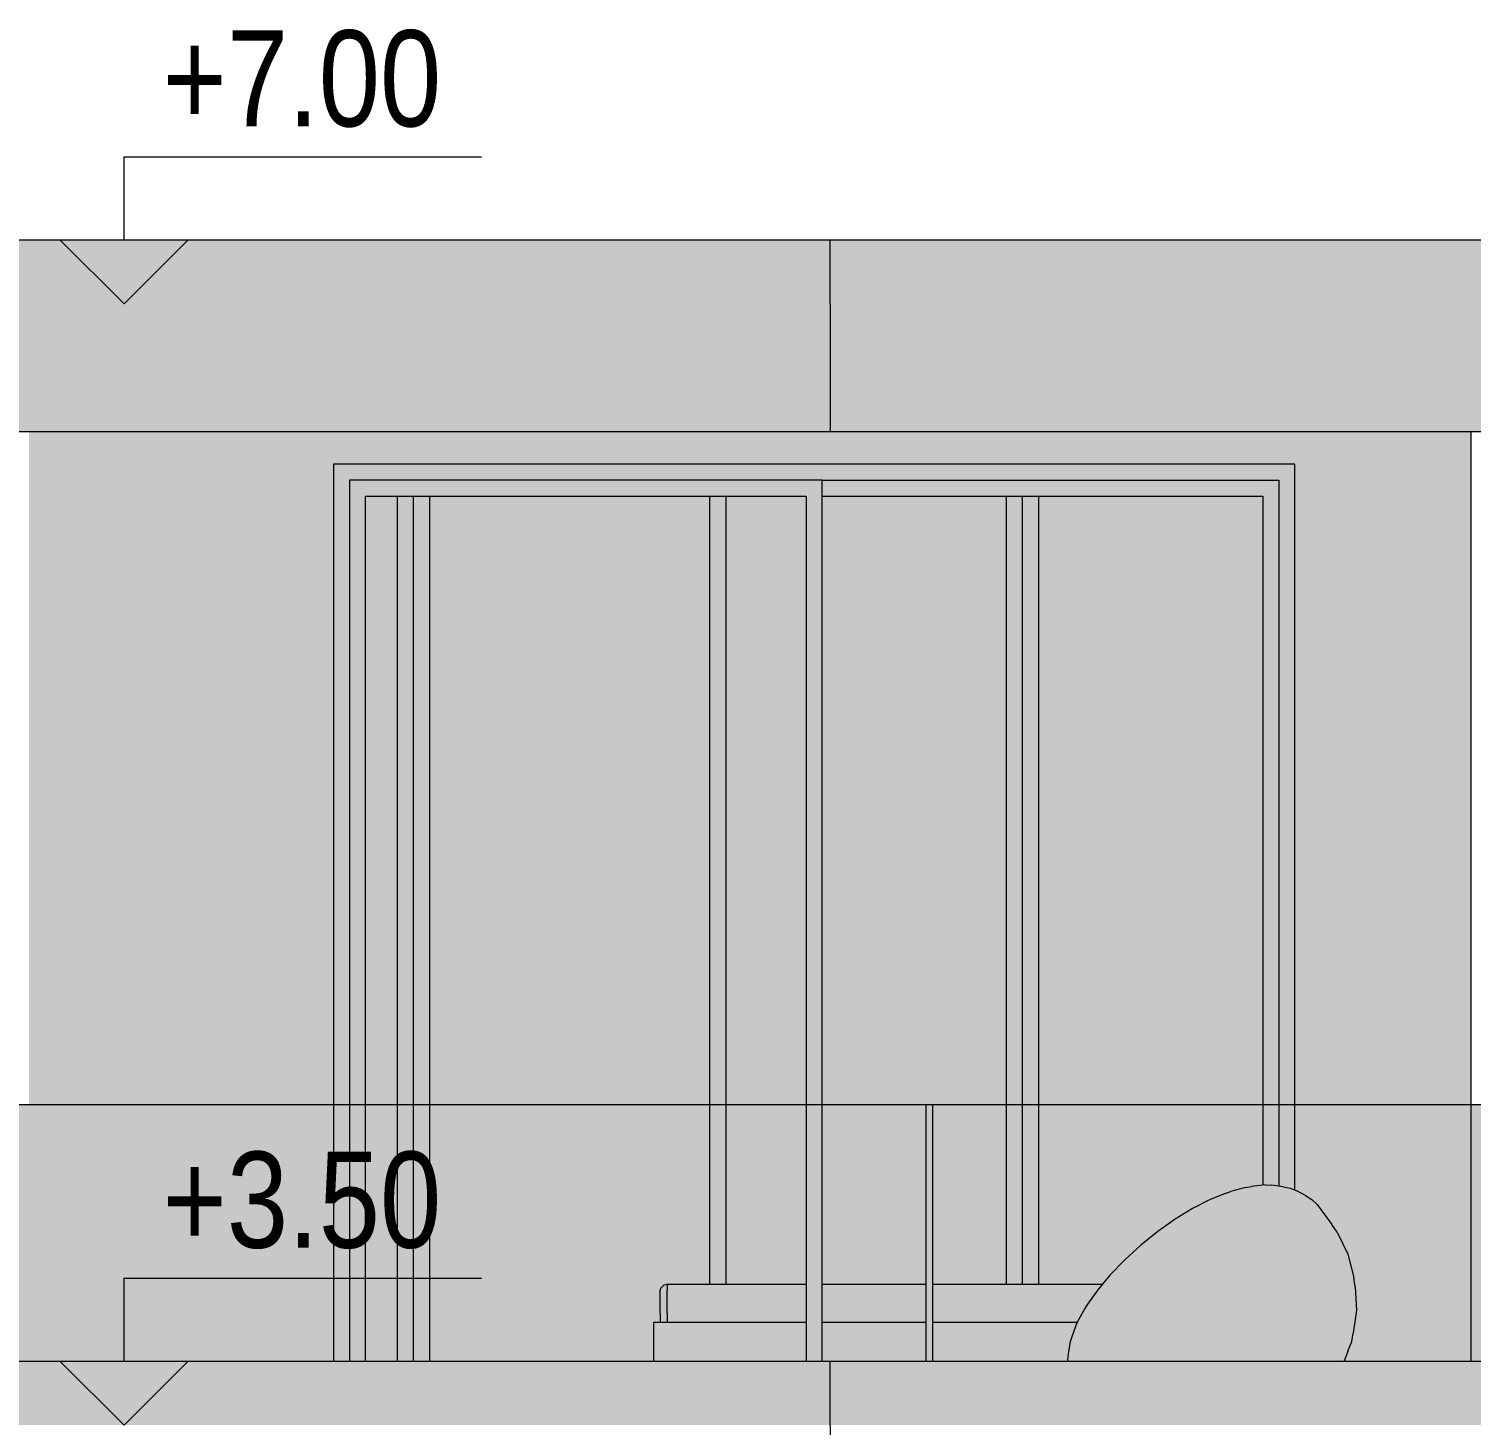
# Model space of a CAD drawing. Header units: centimetres. Extents: x -4381 to 5639, y -3920 to 4826.
# Drawn here: x 19.529 to 24.029, y 14.118 to 18.476 of the extents above; entities that cross this region are included whole.
import ezdxf
from ezdxf.xclip import XClip

# ---------------------------------------------------------------- set-up
doc = ezdxf.new("R2010")
doc.units = ezdxf.units.CM
doc.header["$MEASUREMENT"] = 0
doc.header["$XCLIPFRAME"] = 0
doc.set_wipeout_variables(frame=1)
doc.linetypes.add('Wipeout_Contour', pattern=[100, 0, -100])
for name, color, linetype in [('00- NIVEAUX', 7, 'Continuous'), ('Dalles', 7, 'Continuous'), ('Drawing & Figure', 7, 'Continuous'), ('Structural - Bearing', 7, 'Continuous')]:
    doc.layers.add(name, color=color, linetype=linetype)
for name, color, linetype, lineweight in [('00- NIVEAUX_Pen_No__1', 7, 'Continuous', 5), ('01- MOBILIER_Pen_No__1', 7, 'Continuous', 5), ('Dalles_Pen_No__1', 7, 'Continuous', 5), ('Structural - Bearing_Pen_No__1', 7, 'Continuous', 5), ('Structural - Bearing_Pen_No__18', 9, 'Continuous', 5)]:
    doc.layers.add(name, color=color, linetype=linetype, lineweight=lineweight)
for name, color, linetype, lineweight, true_color in [('03-Personnages.2D_Pen_No__58', 7, 'Continuous', 5, 0xdf0000), ('Dalles_Pen_No__61', 7, 'Continuous', 5, 0x6a6a6a), ('Structural - Bearing_Pen_No__102', 7, 'Continuous', 5, 0xcccccc), ('Structural - Bearing_Pen_No__112', 7, 'Continuous', 5, 0xd5aaaa), ('Structural - Bearing_Pen_No__61', 7, 'Continuous', 5, 0x6a6a6a)]:
    doc.layers.add(name, color=color, linetype=linetype, lineweight=lineweight, true_color=true_color)
doc.styles.add('GENERATED_STYLE_2', font='')
doc.styles.get('GENERATED_STYLE_2').set_extended_font_data('Arial Narrow Occidental')

# ---------------------------------------------------------------- blocks, each defined once
blk = doc.blocks.new('Drawing_9_9', base_point=(-322.8585, 10.6179))
at = {"layer": '00- NIVEAUX_Pen_No__1', "linetype": 'Continuous', "ltscale": 10}
blk.add_line((20.9414, 18.0756), (19.8261, 18.0756), dxfattribs=at)
blk.add_point((19.8261, 18.0756), dxfattribs=at)
at = {"layer": '00- NIVEAUX_Pen_No__1', "linetype": 'Continuous', "insert": (19.9461, 18.1676), "char_height": 0.3, "attachment_point": 7, "style": 'GENERATED_STYLE_2'}
blk.add_mtext('\\A1;{\\fArial Narrow Occidental|b0|i0|c0|p34;+7.00}', dxfattribs=at)
at = {"color": 254, "linetype": 'Wipeout_Contour', "lineweight": 0, "ltscale": 135.135207}
blk.add_wipeout([(22.029, 17.6179), (22.029, 17.2179), (35.529, 17.2179), (35.529, 17.6179)], dxfattribs=at).dxf.layer = 'Dalles'
at = {"color": 254, "linetype": 'Wipeout_Contour', "lineweight": 0, "ltscale": 104.287936}
blk.add_wipeout([(20.479, 17.0679), (20.479, 15.1179), (20.529, 15.1179), (20.529, 17.0679)], dxfattribs=at).dxf.layer = 'Structural - Bearing'
at = {"color": 254, "linetype": 'Wipeout_Contour', "lineweight": 0, "ltscale": 96.413848}
blk.add_wipeout([(16.829, 14.1179), (22.029, 14.1179), (22.029, 14.3179), (16.829, 14.3179)], dxfattribs=at).dxf.layer = 'Structural - Bearing'
at = {"layer": 'Dalles_Pen_No__61', "linetype": 'Continuous', "ltscale": 10}
blk.add_hatch(color=256, dxfattribs=at).paths.add_polyline_path([(22.029, 17.6179), (22.029, 17.2179), (35.529, 17.2179), (35.529, 17.6179)])
at = {"layer": 'Structural - Bearing_Pen_No__18', "linetype": 'Continuous', "ltscale": 10}
blk.add_hatch(color=256, dxfattribs=at).paths.add_polyline_path([(20.479, 17.0679), (20.479, 15.1179), (20.529, 15.1179), (20.529, 17.0679)])
at = {"layer": 'Structural - Bearing_Pen_No__61', "linetype": 'Continuous', "ltscale": 10}
blk.add_hatch(color=256, dxfattribs=at).paths.add_polyline_path([(16.829, 14.1179), (22.029, 14.1179), (22.029, 14.3179), (16.829, 14.3179)])
at = {"color": 254, "linetype": 'Wipeout_Contour', "lineweight": 0, "ltscale": 104.098934}
blk.add_wipeout([(16.529, 17.6179), (16.529, 17.2179), (22.029, 17.2179), (22.029, 17.6179)], dxfattribs=at).dxf.layer = 'Dalles'
at = {"color": 254, "linetype": 'Wipeout_Contour', "lineweight": 0, "ltscale": 104.382503}
blk.add_wipeout([(20.529, 17.0179), (20.529, 15.1179), (20.579, 15.1179), (20.579, 17.0179)], dxfattribs=at).dxf.layer = 'Structural - Bearing'
at = {"color": 254, "linetype": 'Wipeout_Contour', "lineweight": 0, "ltscale": 128.817206}
blk.add_wipeout([(22.029, 14.1179), (35.529, 14.1179), (35.529, 14.3179), (22.029, 14.3179)], dxfattribs=at).dxf.layer = 'Structural - Bearing'
at = {"layer": 'Dalles_Pen_No__61', "linetype": 'Continuous', "ltscale": 10}
blk.add_hatch(color=256, dxfattribs=at).paths.add_polyline_path([(16.529, 17.6179), (16.529, 17.2179), (22.029, 17.2179), (22.029, 17.6179)])
at = {"layer": 'Structural - Bearing_Pen_No__18', "linetype": 'Continuous', "ltscale": 10}
blk.add_hatch(color=256, dxfattribs=at).paths.add_polyline_path([(20.529, 17.0179), (20.529, 15.1179), (20.579, 15.1179), (20.579, 17.0179)])
at = {"layer": 'Structural - Bearing_Pen_No__61', "linetype": 'Continuous', "ltscale": 10}
blk.add_hatch(color=256, dxfattribs=at).paths.add_polyline_path([(22.029, 14.1179), (35.529, 14.1179), (35.529, 14.3179), (22.029, 14.3179)])
at = {"layer": 'Dalles_Pen_No__1', "linetype": 'Continuous', "ltscale": 10}
blk.add_line((22.029, 14.1179), (22.029, 13.7179), dxfattribs=at)
at = {"color": 254, "linetype": 'Wipeout_Contour', "lineweight": 0, "ltscale": 105.33047}
blk.add_wipeout([(16.829, 17.6179), (22.029, 17.6179), (22.029, 17.8179), (16.829, 17.8179)], dxfattribs=at).dxf.layer = 'Structural - Bearing'
at = {"color": 254, "linetype": 'Wipeout_Contour', "lineweight": 0, "ltscale": 101.901362}
blk.add_wipeout([(19.529, 17.2179), (19.529, 15.1179), (19.829, 15.1179), (19.829, 17.2179)], dxfattribs=at).dxf.layer = 'Structural - Bearing'
at = {"color": 254, "linetype": 'Wipeout_Contour', "lineweight": 0, "ltscale": 129.657569}
blk.add_wipeout([(22.329, 14.3179), (35.209, 14.3179), (35.209, 15.1179), (22.329, 15.1179)], dxfattribs=at).dxf.layer = 'Structural - Bearing'
at = {"layer": '00- NIVEAUX', "linetype": 'Continuous', "lineweight": 0, "true_color": 0x000000}
blk.add_hatch(color=18, dxfattribs=at).paths.add_polyline_path([(19.8261, 17.6179), (20.0261, 17.8179), (19.6261, 17.8179)])
at = {"layer": 'Structural - Bearing_Pen_No__102', "linetype": 'Continuous', "ltscale": 10}
blk.add_hatch(color=256, dxfattribs=at).paths.add_polyline_path([(22.329, 14.3179), (35.209, 14.3179), (35.209, 15.1179), (22.329, 15.1179)])
at = {"layer": 'Structural - Bearing_Pen_No__112', "linetype": 'Continuous', "ltscale": 10}
blk.add_hatch(color=256, dxfattribs=at).paths.add_polyline_path([(19.529, 17.2179), (19.529, 15.1179), (19.829, 15.1179), (19.829, 17.2179)])
at = {"layer": 'Structural - Bearing_Pen_No__61', "linetype": 'Continuous', "ltscale": 10}
blk.add_hatch(color=256, dxfattribs=at).paths.add_polyline_path([(16.829, 17.6179), (22.029, 17.6179), (22.029, 17.8179), (16.829, 17.8179)])
at = {"layer": '00- NIVEAUX_Pen_No__1', "linetype": 'Continuous', "ltscale": 10}
for p, q in [((19.8261, 17.8179), (19.8261, 18.0756)), ((19.8261, 17.6179), (19.6261, 17.8179)), ((19.6261, 17.8179), (20.0261, 17.8179)), ((19.8261, 17.6179), (20.0261, 17.8179))]:
    blk.add_line(p, q, dxfattribs=at)
at = {"layer": '01- MOBILIER_Pen_No__1', "linetype": 'Continuous', "ltscale": 10}
for p, q in [((23.3246, 14.86), (23.2777, 14.8472)), ((23.3246, 14.86), (23.3437, 14.8631)), ((23.386, 14.8677), (23.3437, 14.8631)), ((23.386, 14.8677), (23.4072, 14.867)), ((23.4427, 14.8623), (23.4072, 14.867)), ((23.4427, 14.8623), (23.4646, 14.8575)), ((23.4646, 14.8575), (23.4852, 14.849)), ((23.2126, 14.821), (23.1599, 14.7941)), ((23.262, 14.8409), (23.2126, 14.821)), ((23.262, 14.8409), (23.2777, 14.8472)), ((23.5125, 14.8343), (23.4852, 14.849)), ((23.5125, 14.8343), (23.5316, 14.8221)), ((23.5316, 14.8221), (23.5481, 14.8068)), ((23.5481, 14.8068), (23.5942, 14.7446)), ((23.1055, 14.7608), (23.0509, 14.7223)), ((23.1599, 14.7941), (23.1055, 14.7608)), ((23.0509, 14.7223), (22.9979, 14.6797)), ((23.6107, 14.7206), (23.5942, 14.7446)), ((23.6107, 14.7206), (23.6437, 14.6519)), ((22.9979, 14.6797), (22.9481, 14.6343)), ((22.9481, 14.6343), (22.903, 14.5875)), ((23.6437, 14.6519), (23.6627, 14.5785)), ((22.903, 14.5875), (22.8639, 14.5406)), ((22.8639, 14.5406), (22.8321, 14.4952)), ((23.6672, 14.5498), (23.6627, 14.5785)), ((23.6672, 14.5498), (23.6712, 14.4772)), ((22.8321, 14.4952), (22.8241, 14.4825)), ((22.8241, 14.4825), (22.7992, 14.4375)), ((23.6712, 14.4772), (23.6604, 14.4051)), ((22.7992, 14.4375), (22.7837, 14.3969)), ((23.6562, 14.3789), (23.6604, 14.4051)), ((22.7774, 14.3783), (22.7716, 14.3416)), ((22.7837, 14.3969), (22.7774, 14.3783)), ((23.6446, 14.3485), (23.6562, 14.3789)), ((22.7716, 14.3416), (22.7691, 14.3206)), ((22.7691, 14.3206), (22.7694, 14.3179)), ((23.6446, 14.3485), (23.6328, 14.3179))]:
    blk.add_line(p, q, dxfattribs=at)
at = {"color": 254, "linetype": 'Wipeout_Contour', "lineweight": 0, "ltscale": 135.7762}
blk.add_wipeout([(22.029, 17.6179), (35.529, 17.6179), (35.529, 17.8179), (22.029, 17.8179)], dxfattribs=at).dxf.layer = 'Structural - Bearing'
at = {"color": 254, "linetype": 'Wipeout_Contour', "lineweight": 0, "ltscale": 113.806967}
blk.add_wipeout([(23.429, 17.0679), (23.429, 15.1179), (23.479, 15.1179), (23.479, 17.0679)], dxfattribs=at).dxf.layer = 'Structural - Bearing'
at = {"layer": 'Structural - Bearing_Pen_No__18', "linetype": 'Continuous', "ltscale": 10}
blk.add_hatch(color=256, dxfattribs=at).paths.add_polyline_path([(23.429, 17.0679), (23.429, 15.1179), (23.479, 15.1179), (23.479, 17.0679)])
at = {"layer": 'Structural - Bearing_Pen_No__61', "linetype": 'Continuous', "ltscale": 10}
blk.add_hatch(color=256, dxfattribs=at).paths.add_polyline_path([(22.029, 17.6179), (35.529, 17.6179), (35.529, 17.8179), (22.029, 17.8179)])
at = {"layer": 'Structural - Bearing_Pen_No__1', "linetype": 'Continuous', "ltscale": 10}
for p, q in [((16.829, 17.8179), (22.029, 17.8179)), ((22.029, 17.6179), (22.029, 17.8179)), ((22.029, 17.8179), (35.529, 17.8179))]:
    blk.add_line(p, q, dxfattribs=at)
at = {"color": 254, "linetype": 'Wipeout_Contour', "lineweight": 0, "ltscale": 166.457574}
blk.add_wipeout([(20.479, 17.0679), (20.529, 17.0679), (23.429, 17.0679), (23.479, 17.0679), (23.479, 17.1179), (20.479, 17.1179)], dxfattribs=at).dxf.layer = 'Structural - Bearing'
at = {"color": 254, "linetype": 'Wipeout_Contour', "lineweight": 0, "ltscale": 113.584032}
blk.add_wipeout([(23.379, 17.0179), (23.379, 15.1179), (23.429, 15.1179), (23.429, 17.0179)], dxfattribs=at).dxf.layer = 'Structural - Bearing'
at = {"layer": 'Structural - Bearing_Pen_No__18', "linetype": 'Continuous', "ltscale": 10}
for points in [[(20.479, 17.0679), (20.529, 17.0679), (23.429, 17.0679), (23.479, 17.0679), (23.479, 17.1179), (20.479, 17.1179)], [(23.379, 17.0179), (23.379, 15.1179), (23.429, 15.1179), (23.429, 17.0179)]]:
    blk.add_hatch(color=256, dxfattribs=at).paths.add_polyline_path(points)
at = {"color": 254, "linetype": 'Wipeout_Contour', "lineweight": 0, "ltscale": 141.847716}
blk.add_wipeout([(23.429, 17.0679), (22.004, 17.0679), (22.004, 17.0179), (23.379, 17.0179), (23.429, 17.0179)], dxfattribs=at).dxf.layer = 'Structural - Bearing'
at = {"layer": 'Structural - Bearing_Pen_No__18', "linetype": 'Continuous', "ltscale": 10}
blk.add_hatch(color=256, dxfattribs=at).paths.add_polyline_path([(23.429, 17.0679), (22.004, 17.0679), (22.004, 17.0179), (23.379, 17.0179), (23.429, 17.0179)])
at = {"color": 254, "linetype": 'Wipeout_Contour', "lineweight": 0, "ltscale": 111.234385}
blk.add_wipeout([(22.004, 17.0179), (22.004, 15.1179), (23.379, 15.1179), (23.379, 17.0179)], dxfattribs=at).dxf.layer = 'Structural - Bearing'
at = {"layer": 'Structural - Bearing_Pen_No__102', "linetype": 'Continuous', "ltscale": 10}
blk.add_hatch(color=256, dxfattribs=at).paths.add_polyline_path([(22.004, 17.0179), (22.004, 15.1179), (23.379, 15.1179), (23.379, 17.0179)])
at = {"color": 254, "linetype": 'Wipeout_Contour', "lineweight": 0, "ltscale": 108.931372}
blk.add_wipeout([(21.954, 17.0179), (21.954, 15.1179), (22.004, 15.1179), (22.004, 17.0179)], dxfattribs=at).dxf.layer = 'Structural - Bearing'
at = {"layer": 'Structural - Bearing_Pen_No__18', "linetype": 'Continuous', "ltscale": 10}
blk.add_hatch(color=256, dxfattribs=at).paths.add_polyline_path([(21.954, 17.0179), (21.954, 15.1179), (22.004, 15.1179), (22.004, 17.0179)])
at = {"color": 254, "linetype": 'Wipeout_Contour', "lineweight": 0, "ltscale": 162.873321}
blk.add_wipeout([(20.529, 17.0679), (20.529, 17.0179), (20.579, 17.0179), (21.954, 17.0179), (22.004, 17.0179), (22.004, 17.0679)], dxfattribs=at).dxf.layer = 'Structural - Bearing'
at = {"layer": 'Structural - Bearing_Pen_No__18', "linetype": 'Continuous', "ltscale": 10}
blk.add_hatch(color=256, dxfattribs=at).paths.add_polyline_path([(20.529, 17.0679), (20.529, 17.0179), (20.579, 17.0179), (21.954, 17.0179), (22.004, 17.0179), (22.004, 17.0679)])
at = {"color": 254, "linetype": 'Wipeout_Contour', "lineweight": 0, "ltscale": 106.632064}
blk.add_wipeout([(20.579, 15.1179), (21.954, 15.1179), (21.954, 17.0179), (20.579, 17.0179)], dxfattribs=at).dxf.layer = 'Structural - Bearing'
at = {"layer": 'Structural - Bearing_Pen_No__102', "linetype": 'Continuous', "ltscale": 10}
blk.add_hatch(color=256, dxfattribs=at).paths.add_polyline_path([(20.579, 15.1179), (21.954, 15.1179), (21.954, 17.0179), (20.579, 17.0179)])
at = {"color": 254, "linetype": 'Wipeout_Contour', "lineweight": 0, "ltscale": 218.138017}
blk.add_wipeout([(19.829, 15.1179), (20.479, 15.1179), (20.479, 17.1179), (23.479, 17.1179), (23.479, 15.1179), (24.029, 15.1179), (24.029, 17.2179), (19.829, 17.2179)], dxfattribs=at).dxf.layer = 'Structural - Bearing'
at = {"layer": '03-Personnages.2D_Pen_No__58', "linetype": 'Continuous', "lineweight": 0, "ltscale": 10, "true_color": 0x6f0000}
blk.add_hatch(color=16, dxfattribs=at).paths.add_polyline_path([(22.8808, 15.1179), (22.8791, 15.1335), (22.8641, 15.209), (22.8635, 15.2164), (22.8659, 15.2265), (22.8829, 15.2425), (22.9048, 15.2582), (22.9142, 15.2667), (22.9264, 15.2702), (22.9289, 15.274), (22.9488, 15.2989), (22.975, 15.3418), (23.0008, 15.3906), (23.0184, 15.4345), (23.0204, 15.4715), (23.0208, 15.5005), (23.0156, 15.5089), (22.994, 15.5139), (22.9687, 15.5205), (22.9583, 15.5164), (22.9516, 15.5187), (22.9419, 15.5373), (22.9358, 15.5499), (22.9337, 15.551), (22.9294, 15.5499), (22.9257, 15.5476), (22.9172, 15.5645), (22.9124, 15.5836), (22.9082, 15.6048), (22.9125, 15.607), (22.9204, 15.6203), (22.9221, 15.6321), (22.9211, 15.6362), (22.9262, 15.6524), (22.9293, 15.6851), (22.9243, 15.71), (22.912, 15.7356), (22.9061, 15.75), (22.8869, 15.778), (22.8862, 15.7809), (22.8865, 15.7884), (22.8833, 15.796), (22.8666, 15.8046), (22.8413, 15.8061), (22.837, 15.8015), (22.8261, 15.7997), (22.8172, 15.7959), (22.8055, 15.7912), (22.7987, 15.7833), (22.795, 15.7769), (22.7932, 15.7712), (22.7921, 15.7661), (22.7741, 15.7519), (22.764, 15.7381), (22.7553, 15.7246), (22.7527, 15.7137), (22.7501, 15.7059), (22.7488, 15.7004), (22.7505, 15.6956), (22.7544, 15.6797), (22.7568, 15.6724), (22.757, 15.6676), (22.7557, 15.6603), (22.7564, 15.6569), (22.7566, 15.6549), (22.7344, 15.6464), (22.7352, 15.6435), (22.7369, 15.6417), (22.7402, 15.6403), (22.7443, 15.6326), (22.7486, 15.6285), (22.7564, 15.6231), (22.7653, 15.6195), (22.7685, 15.6111), (22.7698, 15.6052), (22.7748, 15.5954), (22.7786, 15.5879), (22.7833, 15.5778), (22.7859, 15.571), (22.783, 15.5695), (22.7717, 15.5773), (22.761, 15.5843), (22.7529, 15.5919), (22.7478, 15.5962), (22.7461, 15.5947), (22.7469, 15.5911), (22.7493, 15.5842), (22.7585, 15.5739), (22.7674, 15.5659), (22.7756, 15.5573), (22.7815, 15.5497), (22.783, 15.5441), (22.7876, 15.5295), (22.7913, 15.5196), (22.794, 15.5126), (22.7816, 15.5034), (22.7751, 15.4988), (22.7641, 15.5022), (22.7476, 15.5018), (22.7255, 15.4863), (22.7111, 15.4686), (22.7058, 15.4649), (22.6853, 15.4683), (22.6696, 15.5188), (22.6516, 15.5683), (22.6463, 15.5774), (22.6349, 15.5797), (22.6031, 15.577), (22.5827, 15.5768), (22.6052, 15.5934), (22.6124, 15.6016), (22.6112, 15.6053), (22.6047, 15.6068), (22.5884, 15.6011), (22.5663, 15.5861), (22.5451, 15.5701), (22.5074, 15.5616), (22.4961, 15.5592), (22.4696, 15.5448), (22.469, 15.5408), (22.4814, 15.5058), (22.4879, 15.4894), (22.4802, 15.4885), (22.4781, 15.4822), (22.4787, 15.4766), (22.4814, 15.4701), (22.4803, 15.4636), (22.4794, 15.459), (22.4812, 15.455), (22.4773, 15.4493), (22.473, 15.4425), (22.475, 15.4374), (22.4783, 15.433), (22.4757, 15.4264), (22.4763, 15.4213), (22.4779, 15.4174), (22.4813, 15.4161), (22.4827, 15.4103), (22.4833, 15.4053), (22.487, 15.4025), (22.4944, 15.4013), (22.5108, 15.3939), (22.5129, 15.3896), (22.5224, 15.3645), (22.5259, 15.3484), (22.5367, 15.3294), (22.5378, 15.3251), (22.523, 15.2951), (22.5178, 15.2838), (22.5333, 15.2707), (22.5382, 15.2689), (22.5431, 15.2748), (22.5494, 15.2746), (22.5459, 15.2692), (22.5498, 15.2621), (22.5854, 15.2292), (22.6072, 15.2102), (22.6208, 15.2015), (22.6202, 15.1965), (22.6145, 15.1905), (22.6084, 15.1818), (22.6089, 15.1714), (22.5944, 15.1531), (22.5872, 15.1325), (22.5843, 15.1179)])
at = {"layer": '03-Personnages.2D_Pen_No__58', "linetype": 'Continuous', "lineweight": 0, "ltscale": 10, "true_color": 0x370000}
blk.add_hatch(color=18, dxfattribs=at).paths.add_polyline_path([(22.8214, 14.3179), (22.8179, 14.3373), (22.8131, 14.3888), (22.8098, 14.4404), (22.8072, 14.4687), (22.8089, 14.5117), (22.8027, 14.5533), (22.7874, 14.5997), (22.7819, 14.6223), (22.7791, 14.6642), (22.7713, 14.7071), (22.7637, 14.7383), (22.779, 14.7049), (22.797, 14.6572), (22.8067, 14.6298), (22.8131, 14.6086), (22.8343, 14.5688), (22.8432, 14.5453), (22.852, 14.4973), (22.8663, 14.4601), (22.8901, 14.3993), (22.9127, 14.3425), (22.9253, 14.3179), (22.981, 14.3179), (22.9763, 14.3556), (22.9702, 14.4001), (22.9651, 14.456), (22.9595, 14.4978), (22.9465, 14.5425), (22.9375, 14.5714), (22.9235, 14.5989), (22.918, 14.618), (22.9079, 14.6515), (22.8988, 14.6816), (22.8862, 14.7266), (22.8863, 14.7462), (22.8917, 14.7468), (22.8954, 14.8103), (22.8949, 14.932), (22.8877, 15.0547), (22.8808, 15.1179), (22.5843, 15.1179), (22.5803, 15.0974), (22.5527, 14.9922), (22.5325, 14.8958), (22.5226, 14.8382), (22.5183, 14.8144), (22.5168, 14.8025), (22.564, 14.7827), (22.602, 14.7709), (22.6175, 14.7678), (22.626, 14.7489), (22.6404, 14.7202), (22.656, 14.6933), (22.6639, 14.6659), (22.6662, 14.6544), (22.6702, 14.6406), (22.6738, 14.6291), (22.6771, 14.6065), (22.6882, 14.5879), (22.6983, 14.5736), (22.7012, 14.556), (22.7047, 14.515), (22.7114, 14.4656), (22.7262, 14.4018), (22.7447, 14.324), (22.7461, 14.3179)])
at = {"layer": 'Structural - Bearing_Pen_No__112', "linetype": 'Continuous', "ltscale": 10}
blk.add_hatch(color=256, dxfattribs=at).paths.add_polyline_path([(19.829, 15.1179), (20.479, 15.1179), (20.479, 17.1179), (23.479, 17.1179), (23.479, 15.1179), (24.029, 15.1179), (24.029, 17.2179), (19.829, 17.2179)])
at = {"layer": 'Dalles_Pen_No__1', "linetype": 'Continuous', "ltscale": 10}
for p, q in [((22.029, 17.6179), (22.029, 17.2179)), ((22.029, 17.2179), (16.529, 17.2179)), ((35.529, 17.2179), (22.029, 17.2179))]:
    blk.add_line(p, q, dxfattribs=at)
at = {"layer": 'Structural - Bearing_Pen_No__1', "linetype": 'Continuous', "ltscale": 10}
for p, q in [((24.029, 14.3179), (24.029, 17.2179)), ((23.479, 17.1179), (20.479, 17.1179)), ((23.479, 14.8516), (23.479, 17.1179)), ((20.529, 17.0679), (20.529, 17.0179)), ((22.004, 17.0679), (20.529, 17.0679)), ((22.004, 17.0179), (22.004, 17.0679)), ((22.004, 17.0679), (23.429, 17.0679)), ((23.429, 17.0679), (23.429, 14.8641)), ((20.579, 17.0179), (21.954, 17.0179)), ((22.004, 17.0179), (23.379, 17.0179)), ((22.579, 14.5579), (22.579, 17.0179)), ((22.629, 14.5579), (22.629, 17.0179)), ((22.679, 17.0179), (22.679, 14.5579)), ((23.379, 17.0179), (23.379, 14.8669))]:
    blk.add_line(p, q, dxfattribs=at)
at = {"color": 254, "linetype": 'Wipeout_Contour', "lineweight": 0, "ltscale": 98.105267}
blk.add_wipeout([(16.829, 15.1179), (16.829, 14.3179), (22.329, 14.3179), (22.329, 15.1179)], dxfattribs=at).dxf.layer = 'Structural - Bearing'
at = {"layer": '00- NIVEAUX', "linetype": 'Continuous', "lineweight": 0, "true_color": 0x000000}
blk.add_hatch(color=18, dxfattribs=at).paths.add_polyline_path([(19.8261, 14.1179), (20.0261, 14.3179), (19.6261, 14.3179)])
at = {"layer": 'Structural - Bearing_Pen_No__102', "linetype": 'Continuous', "ltscale": 10}
blk.add_hatch(color=256, dxfattribs=at).paths.add_polyline_path([(16.829, 15.1179), (16.829, 14.3179), (22.329, 14.3179), (22.329, 15.1179)])
at = {"layer": '00- NIVEAUX_Pen_No__1', "linetype": 'Continuous', "ltscale": 10}
for p, q in [((19.8261, 14.3179), (19.8261, 14.5756)), ((20.9414, 14.5756), (19.8261, 14.5756)), ((19.8261, 14.1179), (19.6261, 14.3179)), ((19.6261, 14.3179), (20.0261, 14.3179)), ((19.8261, 14.1179), (20.0261, 14.3179))]:
    blk.add_line(p, q, dxfattribs=at)
blk.add_point((19.8261, 14.5756), dxfattribs=at)
at = {"layer": '01- MOBILIER_Pen_No__1', "linetype": 'Continuous', "ltscale": 10}
for p, q in [((21.499, 14.5379), (21.5005, 14.5455)), ((21.499, 14.4679), (21.499, 14.5379)), ((21.5005, 14.5455), (21.5114, 14.5563)), ((21.5114, 14.5563), (21.519, 14.5579)), ((21.519, 14.5578), (21.5193, 14.5579)), ((21.519, 14.5579), (21.5193, 14.5579)), ((21.5193, 14.5579), (21.521, 14.5579)), ((21.521, 14.5579), (21.954, 14.5579)), ((21.521, 14.5578), (21.521, 14.5563)), ((21.521, 14.5563), (21.521, 14.5455)), ((21.521, 14.5455), (21.521, 14.5379)), ((21.521, 14.4679), (21.521, 14.5379)), ((22.004, 14.5579), (22.329, 14.5579)), ((22.349, 14.5579), (22.8783, 14.5579)), ((21.499, 14.4679), (21.499, 14.4379)), ((21.521, 14.4679), (21.521, 14.4379)), ((21.954, 14.4379), (21.479, 14.4379)), ((21.479, 14.3179), (21.479, 14.4379)), ((22.329, 14.4379), (22.004, 14.4379)), ((22.7994, 14.4379), (22.349, 14.4379))]:
    blk.add_line(p, q, dxfattribs=at)
at = {"layer": 'Structural - Bearing_Pen_No__1', "linetype": 'Continuous', "ltscale": 10}
for p, q in [((20.479, 17.1179), (20.479, 14.3179)), ((20.529, 17.0179), (20.529, 14.3179)), ((20.579, 14.3179), (20.579, 17.0179)), ((20.679, 14.3179), (20.679, 17.0179)), ((20.729, 14.3179), (20.729, 17.0179)), ((20.779, 17.0179), (20.779, 14.3179)), ((21.654, 14.5579), (21.654, 17.0179)), ((21.704, 17.0179), (21.704, 14.5579)), ((21.954, 17.0179), (21.954, 14.3179)), ((22.004, 14.3179), (22.004, 17.0179)), ((22.329, 15.1179), (16.829, 15.1179)), ((35.209, 15.1179), (22.329, 15.1179)), ((22.329, 14.3179), (22.329, 15.1179)), ((35.209, 15.1179), (22.349, 15.1179)), ((22.349, 14.3179), (22.349, 15.1179)), ((16.829, 14.3179), (22.029, 14.3179)), ((22.029, 14.1179), (22.029, 14.3179)), ((22.029, 14.3179), (35.529, 14.3179))]:
    blk.add_line(p, q, dxfattribs=at)
at = {"layer": '00- NIVEAUX_Pen_No__1', "linetype": 'Continuous', "insert": (19.9461, 14.6673), "char_height": 0.3, "attachment_point": 7, "style": 'GENERATED_STYLE_2'}
blk.add_mtext('\\A1;{\\fArial Narrow Occidental|b0|i0|c0|p34;+3.50}', dxfattribs=at)

msp = doc.modelspace()

# ---------------------------------------------------------------- block references
at = {"layer": 'Drawing & Figure', "color": 151, "linetype": 'Continuous', "lineweight": 5, "ltscale": 10, "true_color": 0x80c2ff}
ref = msp.add_blockref('Drawing_9_9', (-322.85847, 10.61787), dxfattribs=at)
XClip(ref).set_block_clipping_path([(1, 0.9963282177), (50.7463984619, 21.3288080632)])

doc.saveas('drawing.dxf')
